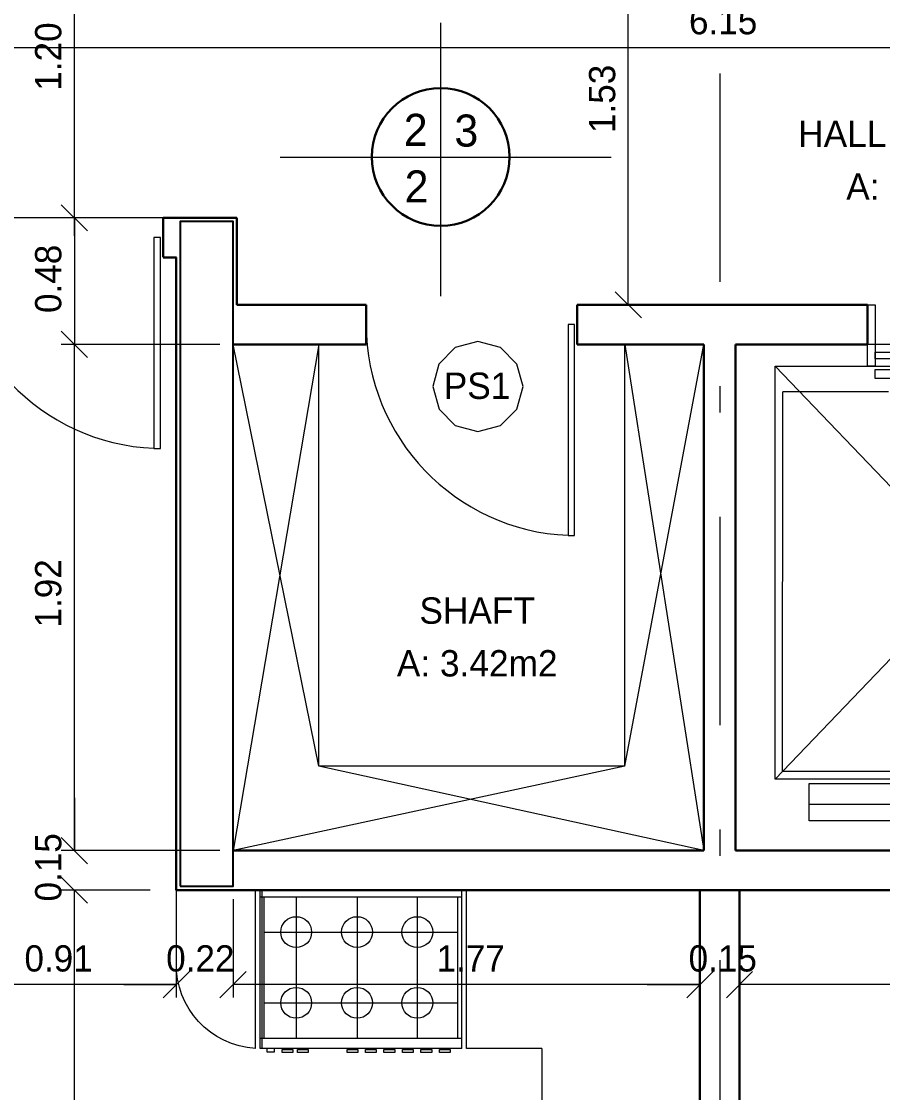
# Model space of a CAD drawing. Header units: metres. Extents: x 3.9 to 63.3, y 8 to 50.1.
# Drawn here: x 27.852 to 31.117, y 18.622 to 22.684 of the extents above; entities that cross this region are included whole.
import ezdxf
from ezdxf.enums import TextEntityAlignment as Align

# ---------------------------------------------------------------- set-up
doc = ezdxf.new("R2010")
doc.units = ezdxf.units.M
doc.header["$MEASUREMENT"] = 0
doc.linetypes.add('DGN Style 4', pattern=[1.582247, 0.790629, -0.395315, 0.000988287, -0.395315])
doc.layers.get('Defpoints').update_dxf_attribs({"lineweight": 0})
for name, color, linetype, lineweight in [('00-EDIFICACOES TÉRREO', 7, 'Continuous', 0), ('CORNIJAS_VAR NA PLANTA PTIPO 1', 7, 'Continuous', 0), ('Level 12', 7, 'Continuous', 0), ('Level 14', 7, 'Continuous', 0), ('Level 3', 7, 'Continuous', 0), ('Level 36', 7, 'Continuous', 0), ('Level 46', 7, 'Continuous', 0), ('Level 7', 7, 'Continuous', 0)]:
    doc.layers.add(name, color=color, linetype=linetype, lineweight=lineweight)
doc.layers.add('6', color=6, linetype='Continuous')
doc.styles.add('Style-INTL_ENGINEERING', font='INTL_ENGINEERING.shx')
doc.dimstyles.get("Standard").update_dxf_attribs({"dimtxt": 0.18, "dimasz": 0.18, "dimexe": 0.18, "dimexo": 0.0625, "dimgap": 0.09, "dimtad": 0, "dimtih": 1, "dimtoh": 1, "dimdec": 4, "dimzin": 1, "dimdsep": 46, "dimtxsty": 'Standard', "dimcen": 0, "dimadec": 0, "dimazin": 0, "dimtfac": 1, "dimtdec": 4, "dimtofl": 0, "dimtmove": 0, "dimatfit": 3, "dimfxl": 0, "dimtolj": 1, "dimtzin": 1, "dimarcsym": 0})

# ---------------------------------------------------------------- blocks, each defined once
blk = doc.blocks.new('*U43')
at = {"layer": 'Level 36', "color": 172, "linetype": 'Continuous', "lineweight": 13}
for p, q in [((-0.3825, 0.308), (0.3825, 0.3081)), ((-0.3825, -0.292), (-0.3825, 0.308)), ((-0.375, -0.2919), (-0.375, 0.308)), ((0.3825, -0.292), (0.3825, 0.3081)), ((-0.3825, 0.283), (0.3825, 0.283)), ((-0.3675, -0.2533), (-0.3675, 0.283)), ((-0.2445, -0.2533), (-0.2445, 0.283)), ((-0.0138, -0.2533), (-0.0138, 0.283)), ((0.2145, -0.2533), (0.2145, 0.283)), ((0.3675, -0.2533), (0.3675, 0.2831)), ((-0.3675, 0.1489), (0.3675, 0.149)), ((-0.3675, -0.1192), (0.3675, -0.1192)), ((-0.3825, -0.2533), (0.3825, -0.2533)), ((0.3825, -0.292), (-0.3825, -0.292)), ((-0.3556, -0.3061), (-0.3556, -0.292)), ((-0.3291, -0.3061), (-0.3556, -0.3061)), ((-0.3291, -0.292), (-0.3291, -0.3061)), ((-0.2995, -0.308), (-0.2995, -0.2957)), ((-0.2995, -0.2957), (-0.2587, -0.2957)), ((-0.2587, -0.308), (-0.2995, -0.308)), ((-0.2587, -0.2957), (-0.2587, -0.308)), ((-0.2409, -0.308), (-0.2409, -0.2957)), ((-0.2409, -0.2957), (-0.2001, -0.2957)), ((-0.2001, -0.308), (-0.2409, -0.308)), ((-0.2001, -0.2957), (-0.2001, -0.308)), ((-0.0531, -0.308), (-0.0531, -0.2957)), ((-0.0531, -0.2957), (-0.0123, -0.2957)), ((-0.0122, -0.308), (-0.0531, -0.308)), ((-0.0123, -0.2957), (-0.0122, -0.308)), ((0.0169, -0.308), (0.0169, -0.2957)), ((0.0169, -0.2957), (0.0577, -0.2957)), ((0.0578, -0.3081), (0.0169, -0.308)), ((0.0577, -0.2957), (0.0578, -0.3081)), ((0.0869, -0.3081), (0.0869, -0.2957)), ((0.0869, -0.2957), (0.1278, -0.2957)), ((0.1277, -0.3081), (0.0869, -0.3081)), ((0.1278, -0.2957), (0.1277, -0.3081)), ((0.1569, -0.308), (0.1569, -0.2957)), ((0.1569, -0.2957), (0.1978, -0.2957)), ((0.1977, -0.308), (0.1569, -0.308)), ((0.1978, -0.2957), (0.1977, -0.308)), ((0.2269, -0.308), (0.2269, -0.2957)), ((0.2269, -0.2957), (0.2678, -0.2957)), ((0.2678, -0.3081), (0.2269, -0.308)), ((0.2678, -0.2957), (0.2678, -0.3081)), ((0.2969, -0.308), (0.2969, -0.2957)), ((0.2969, -0.2957), (0.3378, -0.2957)), ((0.3378, -0.308), (0.2969, -0.308)), ((0.3378, -0.2957), (0.3378, -0.308))]:
    blk.add_line(p, q, dxfattribs=at)
for centre in [(-0.2458, 0.1489), (-0.0151, 0.1489), (0.2132, 0.1489), (-0.2458, -0.1192), (-0.0151, -0.1192), (0.2132, -0.1192)]:
    blk.add_circle(centre, 0.0585, dxfattribs=at)
blk = doc.blocks.new('*U22')
at = {"layer": 'Level 36', "color": 172, "linetype": 'Continuous', "lineweight": 13}
for p, q in [((-2.0598, 1.1903), (-2.0598, 1.4802)), ((-1.7598, 0.8802), (-1.7598, 1.4802)), ((-0.9598, 0.8802), (-0.9598, 1.4802)), ((-0.675, 0.8802), (-0.9598, 0.8802)), ((-0.675, 0.8802), (-0.675, -1))]:
    blk.add_line(p, q, dxfattribs=at)
at = {"layer": 'Level 36', "color": 172, "linetype": 'Continuous', "lineweight": 13, "extrusion": (0, 0, -1)}
blk.add_arc((1.7419, 1.1977), 0.318, 273.2275, 1.3325, dxfattribs=at)
at = {"layer": 'Level 36', "color": 172, "linetype": 'Continuous', "lineweight": 13}
blk.add_blockref('*U43', (-1.3598, 1.1722), dxfattribs=at)
blk = doc.blocks.new('P80D_1')
at = {"layer": 'Level 14', "color": 7, "linetype": 'Continuous', "lineweight": 13}
for p, q in [((0.035, 0.875), (0.01, 0.875)), ((0.01, 0.875), (0.01, 0.075)), ((0.035, 0.075), (0.035, 0.875)), ((0.01, 0.075), (0.035, 0.075))]:
    blk.add_line(p, q, dxfattribs=at)
blk.add_arc((0, 0.0749), 0.8, 0.0001, 87.4926, dxfattribs=at)
at = {"layer": 'Level 7', "color": 7, "linetype": 'Continuous', "lineweight": 30}
for p, q in [((0, 0), (0, 0.15)), ((0.8, 0), (0.8, 0.15))]:
    blk.add_line(p, q, dxfattribs=at)
blk = doc.blocks.new('*D164')
at = {"layer": 'Defpoints', "color": 2, "linetype": 'Continuous', "lineweight": 0}
for p, q in [((27.3738, 22.5357), (27.4733, 22.6352)), ((27.4235, 21.9886), (27.4235, 22.6349)), ((33.625, 22.6352), (33.5255, 22.5357)), ((33.5753, 22.0385), (33.5753, 22.6349)), ((27.4235, 22.5854), (33.5753, 22.5854))]:
    blk.add_line(p, q, dxfattribs=at)
at = {"layer": 'Defpoints'}
for p in [(30.4994, 22.5854), (33.5753, 22.5854), (33.5753, 21.989), (27.4235, 21.9391)]:
    blk.add_point(p, dxfattribs=at)
at = {"layer": 'Defpoints', "color": 2, "linetype": 'Continuous', "lineweight": 0, "style": 'Style-INTL_ENGINEERING'}
blk.add_text('6.15', height=0.0995, dxfattribs=at).set_placement((30.3831, 22.6847), align=Align.MIDDLE_LEFT)
blk = doc.blocks.new('_Oblique')
at = {"color": 0, "linetype": 'ByBlock', "lineweight": -2}
blk.add_line((0.5, 0.5), (-0.5, -0.5), dxfattribs=at)
blk = doc.blocks.new('*D177')
at = {"layer": 'Defpoints', "color": 2, "linetype": 'Continuous', "lineweight": 0}
for p, q in [((30.5745, 19.3397), (30.5745, 17.5752)), ((30.4743, 17.6745), (30.3748, 17.575)), ((30.4245, 17.4486), (30.4245, 17.6742)), ((30.5248, 17.575), (30.6243, 17.6745)), ((30.3816, 17.6247), (30.4245, 17.6247)), ((30.7741, 17.6247), (30.5745, 17.6247))]:
    blk.add_line(p, q, dxfattribs=at)
at = {"layer": 'Defpoints'}
for p in [(30.5745, 19.3892), (30.4996, 17.6247), (30.5745, 17.6247), (30.4245, 17.3991)]:
    blk.add_point(p, dxfattribs=at)
at = {"layer": 'Defpoints', "color": 2, "linetype": 'Continuous', "lineweight": 0, "style": 'Style-INTL_ENGINEERING'}
blk.add_text('0.15', height=0.0995, dxfattribs=at).set_placement((30.3816, 17.724), align=Align.MIDDLE_LEFT)
blk = doc.blocks.new('*D191')
at = {"layer": 'Defpoints', "color": 2, "linetype": 'Continuous', "lineweight": 0}
for p, q in [((28.0032, 19.439), (28.1027, 19.3395)), ((28.34, 19.3892), (28.0035, 19.3892)), ((28.053, 15.409), (28.053, 19.3892)), ((28.1027, 15.3593), (28.0032, 15.4588)), ((27.6241, 15.409), (28.1025, 15.409))]:
    blk.add_line(p, q, dxfattribs=at)
at = {"layer": 'Defpoints'}
for p in [(28.053, 19.3892), (28.3895, 19.3892), (28.053, 17.3991), (27.5746, 15.409)]:
    blk.add_point(p, dxfattribs=at)
at = {"layer": 'Defpoints', "color": 2, "linetype": 'Continuous', "lineweight": 0, "style": 'Style-INTL_ENGINEERING'}
blk.add_text('3.98', height=0.0995, rotation=90, dxfattribs=at).set_placement((27.9537, 17.2569), align=Align.MIDDLE_LEFT)
blk = doc.blocks.new('*D192')
at = {"layer": 'Defpoints', "color": 2, "linetype": 'Continuous', "lineweight": 0}
for p, q in [((28.053, 19.7387), (28.053, 19.5392)), ((28.1027, 19.4895), (28.0032, 19.589)), ((28.605, 19.5392), (28.0035, 19.5392)), ((28.0032, 19.439), (28.1027, 19.3395)), ((28.34, 19.3892), (28.0035, 19.3892)), ((28.053, 19.3463), (28.053, 19.3892))]:
    blk.add_line(p, q, dxfattribs=at)
at = {"layer": 'Defpoints'}
for p in [(28.053, 19.5392), (28.6545, 19.5392), (28.053, 19.4642), (28.3895, 19.3892)]:
    blk.add_point(p, dxfattribs=at)
at = {"layer": 'Defpoints', "color": 2, "linetype": 'Continuous', "lineweight": 0, "style": 'Style-INTL_ENGINEERING'}
blk.add_text('0.15', height=0.0995, rotation=90, dxfattribs=at).set_placement((27.9537, 19.3463), align=Align.MIDDLE_LEFT)
blk = doc.blocks.new('*D193')
at = {"layer": 'Defpoints', "color": 2, "linetype": 'Continuous', "lineweight": 0}
for p, q in [((28.0032, 21.5088), (28.1027, 21.4093)), ((28.605, 21.459), (28.0035, 21.459)), ((28.053, 19.5392), (28.053, 21.459)), ((28.1027, 19.4895), (28.0032, 19.589)), ((28.605, 19.5392), (28.0035, 19.5392))]:
    blk.add_line(p, q, dxfattribs=at)
at = {"layer": 'Defpoints'}
for p in [(28.053, 21.459), (28.6545, 21.459), (28.053, 20.4991), (28.6545, 19.5392)]:
    blk.add_point(p, dxfattribs=at)
at = {"layer": 'Defpoints', "color": 2, "linetype": 'Continuous', "lineweight": 0, "style": 'Style-INTL_ENGINEERING'}
blk.add_text('1.92', height=0.0995, rotation=90, dxfattribs=at).set_placement((27.9537, 20.3852), align=Align.MIDDLE_LEFT)
blk = doc.blocks.new('*D194')
at = {"layer": 'Defpoints', "color": 2, "linetype": 'Continuous', "lineweight": 0}
for p, q in [((28.0032, 21.9888), (28.1027, 21.8893)), ((28.265, 21.939), (28.0035, 21.939)), ((28.053, 21.8702), (28.053, 21.939)), ((28.053, 21.939), (28.053, 21.459)), ((28.1027, 21.4093), (28.0032, 21.5088)), ((28.605, 21.459), (28.0035, 21.459))]:
    blk.add_line(p, q, dxfattribs=at)
at = {"layer": 'Defpoints'}
for p in [(28.053, 21.939), (28.3145, 21.939), (28.053, 21.7241), (28.6545, 21.459)]:
    blk.add_point(p, dxfattribs=at)
at = {"layer": 'Defpoints', "color": 2, "linetype": 'Continuous', "lineweight": 0, "style": 'Style-INTL_ENGINEERING'}
blk.add_text('0.48', height=0.0995, rotation=90, dxfattribs=at).set_placement((27.9537, 21.578), align=Align.MIDDLE_LEFT)
blk = doc.blocks.new('*D195')
at = {"layer": 'Defpoints', "color": 2, "linetype": 'Continuous', "lineweight": 0}
for p, q in [((28.0032, 23.1888), (28.1027, 23.0893)), ((27.473, 23.139), (28.1025, 23.139)), ((28.053, 21.939), (28.053, 23.139)), ((28.1027, 21.8893), (28.0032, 21.9888)), ((28.265, 21.939), (28.0035, 21.939))]:
    blk.add_line(p, q, dxfattribs=at)
at = {"layer": 'Defpoints'}
for p in [(27.4235, 23.139), (28.053, 23.139), (28.053, 22.539), (28.3145, 21.939)]:
    blk.add_point(p, dxfattribs=at)
at = {"layer": 'Defpoints', "color": 2, "linetype": 'Continuous', "lineweight": 0, "style": 'Style-INTL_ENGINEERING'}
blk.add_text('1.20', height=0.0995, rotation=90, dxfattribs=at).set_placement((27.9537, 22.4211), align=Align.MIDDLE_LEFT)
blk = doc.blocks.new('*D267')
at = {"layer": 'Defpoints', "color": 2, "linetype": 'Continuous', "lineweight": 0}
for p, q in [((30.5745, 19.3397), (30.5745, 18.9817)), ((32.3745, 19.3551), (32.3745, 18.9817)), ((30.5248, 18.9814), (30.6243, 19.0809)), ((32.4243, 19.0809), (32.3248, 18.9814)), ((32.3745, 19.0312), (30.5745, 19.0312))]:
    blk.add_line(p, q, dxfattribs=at)
at = {"layer": 'Defpoints'}
for p in [(30.5745, 19.3892), (32.3745, 19.4046), (30.5745, 19.0312), (31.4745, 19.0312)]:
    blk.add_point(p, dxfattribs=at)
at = {"layer": 'Defpoints', "color": 2, "linetype": 'Continuous', "lineweight": 0, "style": 'Style-INTL_ENGINEERING'}
blk.add_text('1.80', height=0.0995, dxfattribs=at).set_placement((31.3566, 19.1304), align=Align.MIDDLE_LEFT)
blk = doc.blocks.new('*D268')
at = {"layer": 'Defpoints', "color": 2, "linetype": 'Continuous', "lineweight": 0}
for p, q in [((30.4245, 19.3397), (30.4245, 18.9817)), ((30.5745, 19.3397), (30.5745, 18.9817)), ((30.4743, 19.0809), (30.3748, 18.9814)), ((30.5248, 18.9814), (30.6243, 19.0809)), ((30.2251, 19.0312), (30.4245, 19.0312)), ((30.6175, 19.0312), (30.5745, 19.0312))]:
    blk.add_line(p, q, dxfattribs=at)
at = {"layer": 'Defpoints'}
for p in [(30.4245, 19.3892), (30.5745, 19.3892), (30.4245, 19.0312), (30.4996, 19.0312)]:
    blk.add_point(p, dxfattribs=at)
at = {"layer": 'Defpoints', "color": 2, "linetype": 'Continuous', "lineweight": 0, "style": 'Style-INTL_ENGINEERING'}
blk.add_text('0.15', height=0.0995, dxfattribs=at).set_placement((30.3816, 19.1304), align=Align.MIDDLE_LEFT)
blk = doc.blocks.new('*D269')
at = {"layer": 'Defpoints', "color": 2, "linetype": 'Continuous', "lineweight": 0}
for p, q in [((28.6545, 19.3551), (28.6545, 18.9817)), ((30.4245, 19.3397), (30.4245, 18.9817)), ((28.6048, 18.9814), (28.7043, 19.0809)), ((30.4743, 19.0809), (30.3748, 18.9814)), ((30.4245, 19.0312), (28.6545, 19.0312))]:
    blk.add_line(p, q, dxfattribs=at)
at = {"layer": 'Defpoints'}
for p in [(28.6545, 19.4046), (30.4245, 19.3892), (28.6545, 19.0312), (29.5395, 19.0312)]:
    blk.add_point(p, dxfattribs=at)
at = {"layer": 'Defpoints', "color": 2, "linetype": 'Continuous', "lineweight": 0, "style": 'Style-INTL_ENGINEERING'}
blk.add_text('1.77', height=0.0995, dxfattribs=at).set_placement((29.4259, 19.1304), align=Align.MIDDLE_LEFT)
blk = doc.blocks.new('*D270')
at = {"layer": 'Defpoints', "color": 2, "linetype": 'Continuous', "lineweight": 0}
for p, q in [((28.4395, 19.3397), (28.4395, 18.9817)), ((28.6545, 19.3551), (28.6545, 18.9817)), ((28.4893, 19.0809), (28.3898, 18.9814)), ((28.6048, 18.9814), (28.7043, 19.0809)), ((28.24, 19.0312), (28.4395, 19.0312)), ((28.854, 19.0312), (28.6545, 19.0312))]:
    blk.add_line(p, q, dxfattribs=at)
at = {"layer": 'Defpoints'}
for p in [(28.4395, 19.3892), (28.6545, 19.4046), (28.4395, 19.0312), (28.547, 19.0312)]:
    blk.add_point(p, dxfattribs=at)
at = {"layer": 'Defpoints', "color": 2, "linetype": 'Continuous', "lineweight": 0, "style": 'Style-INTL_ENGINEERING'}
blk.add_text('0.22', height=0.0995, dxfattribs=at).set_placement((28.4009, 19.1304), align=Align.MIDDLE_LEFT)
blk = doc.blocks.new('*D271')
at = {"layer": 'Defpoints', "color": 2, "linetype": 'Continuous', "lineweight": 0}
for p, q in [((28.4395, 19.3397), (28.4395, 18.9817)), ((27.5246, 19.3095), (27.5246, 18.9817)), ((27.4748, 18.9814), (27.5743, 19.0809)), ((28.4893, 19.0809), (28.3898, 18.9814)), ((28.4395, 19.0312), (27.5246, 19.0312))]:
    blk.add_line(p, q, dxfattribs=at)
at = {"layer": 'Defpoints'}
for p in [(28.4395, 19.3892), (27.5246, 19.359), (27.5246, 19.0312), (27.982, 19.0312)]:
    blk.add_point(p, dxfattribs=at)
at = {"layer": 'Defpoints', "color": 2, "linetype": 'Continuous', "lineweight": 0, "style": 'Style-INTL_ENGINEERING'}
blk.add_text('0.91', height=0.0995, dxfattribs=at).set_placement((27.8637, 19.1304), align=Align.MIDDLE_LEFT)
blk = doc.blocks.new('*D317')
at = {"layer": 'Defpoints', "color": 2, "linetype": 'Continuous', "lineweight": 0}
for p, q in [((30.1032, 23.1888), (30.2027, 23.0893)), ((29.6115, 23.139), (30.2024, 23.139)), ((30.1529, 21.609), (30.1529, 23.139)), ((30.2027, 21.5593), (30.1032, 21.6588)), ((30.4601, 21.609), (30.1034, 21.609))]:
    blk.add_line(p, q, dxfattribs=at)
at = {"layer": 'Defpoints'}
for p in [(29.562, 23.139), (30.1529, 23.139), (30.1529, 22.374), (30.5096, 21.609)]:
    blk.add_point(p, dxfattribs=at)
at = {"layer": 'Defpoints', "color": 2, "linetype": 'Continuous', "lineweight": 0, "style": 'Style-INTL_ENGINEERING'}
blk.add_text('1.53', height=0.0995, rotation=90, dxfattribs=at).set_placement((30.0537, 22.2604), align=Align.MIDDLE_LEFT)
blk = doc.blocks.new('INDESP_1')
at = {"layer": 'Level 3', "color": 131, "linetype": 'Continuous', "lineweight": 0}
for p, q in [((0.01506, -0.01302), (0.01507, 0.01257)), ((0.00001, 0), (0.03099, 0))]:
    blk.add_line(p, q, dxfattribs=at)
at = {"layer": 'Level 3', "color": 131, "linetype": 'Continuous', "lineweight": 13}
blk.add_line((0.0221, 0), (0.02213, 0.00002), dxfattribs=at)
at = {"layer": 'Level 3', "color": 131, "linetype": 'Continuous', "lineweight": 30}
blk.add_circle((0.01505, 0.00001), 0.00645, dxfattribs=at)
at = {"layer": 'Level 3', "color": 131, "linetype": 'Continuous', "lineweight": 30, "style": 'Style-INTL_ENGINEERING'}
for s, p in [('2', (0.01159, 0.00105)), ('3', (0.01633, 0.00098)), ('2', (0.01167, -0.00425))]:
    blk.add_text(s, height=0.003, rotation=0, dxfattribs=at).set_placement(p)
blk = doc.blocks.new('*U351')
at = {"layer": '00-EDIFICACOES TÉRREO', "color": 4, "linetype": 'Continuous', "lineweight": 0, "flags": 128}
blk.add_lwpolyline([(0.003424, 0.000005), (0.002945, 0.001718), (0.001718, 0.002961), (0.000001, 0.003416), (-0.001712, 0.002959), (-0.00296, 0.001719), (-0.003415, 0.000002), (-0.002936, -0.001711), (-0.001723, -0.00295), (-0.000005, -0.003405), (0.001726, -0.002939), (0.002946, -0.001713)], close=True, dxfattribs=at)
at = {"layer": '00-EDIFICACOES TÉRREO', "color": 4, "linetype": 'Continuous', "lineweight": 0, "style": 'Style-INTL_ENGINEERING'}
blk.add_text('PS1', height=0.0019994, rotation=359.99988, dxfattribs=at).set_placement((-0.00259, -0.00093))
blk = doc.blocks.new('ELEV1')
at = {"color": 7, "linetype": 'Continuous', "lineweight": 30}
for p, q in [((-0.4, 0), (-0.4, 0.15)), ((0.4, 0), (0.4, 0.15))]:
    blk.add_line(p, q, dxfattribs=at)
at = {"color": 7, "linetype": 'Continuous', "lineweight": 0}
blk.add_line((-0.4, 0), (0.4, 0), dxfattribs=at)
at = {"color": 120, "linetype": 'Continuous', "lineweight": 0}
for p, q in [((-0.37, -0.03), (-0.37, -0.055)), ((0.37, -0.03), (-0.37, -0.03)), ((0, -0.03), (0, -0.055)), ((0.37, -0.055), (0.37, -0.03)), ((-0.37, -0.055), (0.37, -0.055)), ((0.75, -1.6489), (-0.75, -0.0827)), ((0.75, -0.0827), (-0.75, -1.6489)), ((-0.37, -0.095), (-0.37, -0.13)), ((0.37, -0.095), (-0.37, -0.095)), ((0, -0.095), (0, -0.13)), ((0.37, -0.13), (0.37, -0.095)), ((-0.37, -0.13), (0.37, -0.13)), ((-0.7213, -0.18), (-0.7213, -1.6202)), ((-0.7213, -0.18), (-0.32, -0.18)), ((0.32, -0.18), (0.7213, -0.18)), ((0.7213, -1.6202), (0.7213, -0.18)), ((-0.7213, -1.6202), (0.7213, -1.6202)), ((-0.5212, -1.8076), (-0.5213, -1.7452)), ((0.6213, -1.8076), (0.6213, -1.7451)), ((-0.5212, -1.8076), (0.6213, -1.8076))]:
    blk.add_line(p, q, dxfattribs=at)
at = {"color": 120, "linetype": 'Continuous', "lineweight": 0, "flags": 128}
for points in [[(-0.37, -0.0827), (-0.4, -0.0827), (-0.4, 0.15), (-0.37, 0.15)], [(0.37, -0.0826), (0.4, -0.0826), (0.4, 0.15), (0.37, 0.15)], [(-0.75, -1.6489), (0.75, -1.6489), (0.75, -0.0827), (-0.75, -0.0827)], [(-0.5213, -1.7452), (0.6213, -1.7451), (0.6212, -1.6651), (-0.5212, -1.6652)]]:
    blk.add_lwpolyline(points, close=True, dxfattribs=at)
blk = doc.blocks.new('P80D_1_1')
at = {"color": 7, "linetype": 'Continuous', "lineweight": 13}
for p, q in [((0.035, 0.875), (0.01, 0.875)), ((0.01, 0.875), (0.01, 0.075)), ((0.035, 0.075), (0.035, 0.875)), ((0.01, 0.075), (0.035, 0.075))]:
    blk.add_line(p, q, dxfattribs=at)
at = {"color": 7, "linetype": 'Continuous', "lineweight": 30}
for p, q in [((0, 0), (0, 0.15)), ((0.8, 0), (0.8, 0.15))]:
    blk.add_line(p, q, dxfattribs=at)
at = {"color": 7, "linetype": 'Continuous', "lineweight": 13}
blk.add_arc((0, 0.0749), 0.8, 0.0001, 87.4926, dxfattribs=at)

msp = doc.modelspace()

# ---------------------------------------------------------------- linework, layer by layer
at = {"layer": '6', "linetype": 'Continuous'}
msp.add_lwpolyline([(28.4545, 19.4046), (28.6545, 19.4046), (28.6545, 21.9246), (28.4545, 21.9246), (28.4545, 19.4046)], dxfattribs=at)
at = {"layer": 'CORNIJAS_VAR NA PLANTA PTIPO 1', "color": 7, "linetype": 'Continuous', "lineweight": 0}
msp.add_line((28.3897, 21.939), (27.5897, 21.9391), dxfattribs=at)
at = {"layer": 'CORNIJAS_VAR NA PLANTA PTIPO 1', "color": 7, "linetype": 'Continuous', "lineweight": 30}
for p, q in [((28.4395, 21.939), (28.3897, 21.939)), ((28.4397, 21.789), (28.3897, 21.789)), ((30.4245, 19.3892), (30.4245, 15.409)), ((30.5745, 19.3892), (30.5745, 15.409))]:
    msp.add_line(p, q, dxfattribs=at)
at = {"layer": 'Defpoints', "color": 3, "linetype": 'DGN Style 4', "lineweight": 0}
msp.add_line((30.4996, 27.5301), (30.4996, 11.4338), dxfattribs=at)
at = {"layer": 'Level 46', "color": 7, "linetype": 'Continuous', "lineweight": 30}
for p, q in [((28.4395, 21.939), (28.6695, 21.939)), ((28.6695, 21.939), (28.6695, 21.609)), ((28.4395, 19.3892), (28.4395, 21.789)), ((29.1595, 21.609), (28.6695, 21.609)), ((29.9596, 21.609), (31.0596, 21.609)), ((29.1596, 21.459), (28.6545, 21.459)), ((29.9596, 21.459), (30.4396, 21.459)), ((30.4396, 19.5392), (30.4396, 21.459)), ((30.5596, 19.5392), (30.5596, 21.459)), ((30.5596, 21.459), (31.0596, 21.459)), ((30.4396, 19.5392), (28.6545, 19.5392)), ((32.3745, 19.5392), (30.5596, 19.5392)), ((32.5895, 19.3892), (28.4395, 19.3892))]:
    msp.add_line(p, q, dxfattribs=at)
at = {"layer": 'Level 46', "color": 7, "linetype": 'Continuous', "lineweight": 0}
for p, q in [((28.9796, 19.859), (28.6545, 21.459)), ((28.9796, 21.459), (28.6545, 19.5392)), ((30.1396, 19.859), (30.4396, 21.459)), ((30.1396, 21.459), (30.4396, 19.5392)), ((30.1396, 19.859), (28.6545, 19.5392)), ((30.4396, 19.5392), (28.9796, 19.859)), ((30.1396, 19.859), (28.9796, 19.859))]:
    msp.add_line(p, q, dxfattribs=at)
at = {"layer": 'Level 46', "color": 7, "linetype": 'Continuous', "lineweight": 13}
for p, q in [((28.9796, 19.859), (28.9796, 21.459)), ((30.1396, 19.859), (30.1396, 21.459))]:
    msp.add_line(p, q, dxfattribs=at)

# ---------------------------------------------------------------- block references
at = {"layer": '00-EDIFICACOES TÉRREO', "color": 4, "linetype": 'Continuous', "lineweight": 0, "xscale": 50.00000000487893, "yscale": 50.00000000487893, "zscale": 50.00000000487893, "rotation": 0.0008004141529982}
msp.add_blockref('*U351', (29.5828, 21.2986), dxfattribs=at)
at = {"layer": 'Level 3', "color": 131, "linetype": 'Continuous', "lineweight": 30, "xscale": 40.50002794240174, "yscale": 40.50002794240174, "zscale": 40.50002794240174, "rotation": 0.0006587766262007}
msp.add_blockref('INDESP_1', (28.8324, 22.1694), dxfattribs=at)
at = {"layer": 'Level 36', "color": 172, "linetype": 'Continuous', "lineweight": 13}
msp.add_blockref('*U22', (30.4996, 17.909), dxfattribs=at)
at = {"layer": 'Level 46', "color": 7, "linetype": 'Continuous', "lineweight": 30, "xscale": 1.000000000010841, "yscale": 1.000000000010841, "rotation": 179.9997331952823}
msp.add_blockref('P80D_1_1', (29.9596, 21.609), dxfattribs=at)
at = {"layer": 'Level 46', "color": 120, "linetype": 'Continuous', "lineweight": 0, "xscale": 1.000000000097578, "yscale": -1.000000000097578, "rotation": 179.999199585847}
msp.add_blockref('ELEV1', (31.4596, 21.4591), dxfattribs=at)
at = {"layer": 'Level 7', "color": 7, "linetype": 'Continuous', "lineweight": 30, "xscale": 1.000000000010841, "yscale": 1.000000000010841, "rotation": 179.9997331952823}
msp.add_blockref('P80D_1', (28.3897, 21.9391), dxfattribs=at)

# ---------------------------------------------------------------- texts
at = {"layer": 'Level 12', "color": 2, "linetype": 'Continuous', "lineweight": 13, "attachment_point": 5, "line_spacing_factor": 1.200006, "style": 'Style-INTL_ENGINEERING'}
for s, insert, char_height in [('HALL SERVIÇO\\PA: 8.47m2\\P', (31.2839, 22.1566), 0.099999), ('SHAFT\\PA: 3.42m2\\P', (29.5802, 20.3488), 0.1)]:
    msp.add_mtext(s, dxfattribs=dict(at, insert=insert, char_height=char_height))

# ---------------------------------------------------------------- dimensions: what is measured, and where the dimension line sits
at = {"layer": 'Defpoints', "color": 2, "linetype": 'Continuous', "lineweight": 0}
for base, p1, p2, angle, override, picture, middle in [((28.053, 23.139), (28.3145, 21.939), (27.4235, 23.139), 90, {"dimtxt": 0.0995, "dimasz": 0.0995, "dimexe": 0.0495, "dimexo": 0.0495, "dimgap": 0.0495, "dimtad": 1, "dimtih": 0, "dimtoh": 0, "dimdec": 2, "dimzin": 3, "dimtxsty": 'Style-INTL_ENGINEERING', "dimblk": 'Oblique', "dimclre": 2, "dimtdec": 2, "dimatfit": 1, "dimfrac": 2, "dimtolj": 0, "dimtzin": 3, "dimlwe": 0}, '*D195', (28.053, 22.539)), ((30.1529, 23.139), (30.5096, 21.609), (29.562, 23.139), 90, {"dimtxt": 0.0995, "dimasz": 0.0995, "dimexe": 0.0495, "dimexo": 0.0495, "dimgap": 0.0495, "dimtad": 1, "dimtih": 0, "dimtoh": 0, "dimdec": 2, "dimzin": 3, "dimtxsty": 'Style-INTL_ENGINEERING', "dimblk": 'Oblique', "dimclre": 2, "dimtdec": 2, "dimatfit": 1, "dimtolj": 0, "dimtzin": 3, "dimlwe": 0}, '*D317', (30.1529, 22.374)), ((28.053, 21.459), (28.6545, 19.5392), (28.6545, 21.459), 90, {"dimtxt": 0.0995, "dimasz": 0.0995, "dimexe": 0.0495, "dimexo": 0.0495, "dimgap": 0.0495, "dimtad": 1, "dimtih": 0, "dimtoh": 0, "dimdec": 2, "dimzin": 3, "dimtxsty": 'Style-INTL_ENGINEERING', "dimblk": 'Oblique', "dimclre": 2, "dimtdec": 2, "dimatfit": 1, "dimfrac": 2, "dimtolj": 0, "dimtzin": 3, "dimlwe": 0}, '*D193', (28.053, 20.4991)), ((28.053, 19.3892), (27.5746, 15.409), (28.3895, 19.3892), 90, {"dimtxt": 0.0995, "dimasz": 0.0995, "dimexe": 0.0495, "dimexo": 0.0495, "dimgap": 0.0495, "dimtad": 1, "dimtih": 0, "dimtoh": 0, "dimdec": 2, "dimzin": 3, "dimtxsty": 'Style-INTL_ENGINEERING', "dimblk": 'Oblique', "dimclre": 2, "dimtdec": 2, "dimatfit": 1, "dimfrac": 2, "dimtolj": 0, "dimtzin": 3, "dimlwe": 0}, '*D191', (28.053, 17.3991)), ((27.5246, 19.0312), (28.4395, 19.3892), (27.5246, 19.359), 180, {"dimtxt": 0.0995, "dimasz": 0.0995, "dimexe": 0.0495, "dimexo": 0.0495, "dimgap": 0.0495, "dimtad": 1, "dimtih": 0, "dimtoh": 0, "dimdec": 2, "dimzin": 3, "dimtxsty": 'Style-INTL_ENGINEERING', "dimblk": 'Oblique', "dimclre": 2, "dimtdec": 2, "dimatfit": 1, "dimtolj": 0, "dimtzin": 3, "dimlwe": 0}, '*D271', (27.982, 19.0312)), ((28.439525894, 19.03119), (28.654525894, 19.4046296026), (28.439525894, 19.3892441148), 180, {"dimtxt": 0.0995, "dimasz": 0.0995, "dimexe": 0.0495, "dimexo": 0.0495, "dimgap": 0.0495, "dimtad": 1, "dimtih": 0, "dimtoh": 0, "dimdec": 2, "dimzin": 3, "dimtxsty": 'Style-INTL_ENGINEERING', "dimblk": 'Oblique', "dimclre": 2, "dimtdec": 2, "dimatfit": 1, "dimtolj": 0, "dimtzin": 3, "dimlwe": 0}, '*D270', (28.547025894, 19.03119)), ((28.6545, 19.0312), (30.4245, 19.3892), (28.6545, 19.4046), 180, {"dimtxt": 0.0995, "dimasz": 0.0995, "dimexe": 0.0495, "dimexo": 0.0495, "dimgap": 0.0495, "dimtad": 1, "dimtih": 0, "dimtoh": 0, "dimdec": 2, "dimzin": 3, "dimtxsty": 'Style-INTL_ENGINEERING', "dimblk": 'Oblique', "dimclre": 2, "dimtdec": 2, "dimatfit": 1, "dimtolj": 0, "dimtzin": 3, "dimlwe": 0}, '*D269', (29.5395, 19.0312)), ((30.5745, 19.0312), (32.3745, 19.4046), (30.5745, 19.3892), 180, {"dimtxt": 0.0995, "dimasz": 0.0995, "dimexe": 0.0495, "dimexo": 0.0495, "dimgap": 0.0495, "dimtad": 1, "dimtih": 0, "dimtoh": 0, "dimdec": 2, "dimzin": 3, "dimtxsty": 'Style-INTL_ENGINEERING', "dimblk": 'Oblique', "dimclre": 2, "dimtdec": 2, "dimatfit": 1, "dimtolj": 0, "dimtzin": 3, "dimlwe": 0}, '*D267', (31.4745, 19.0312))]:
    dim = msp.add_linear_dim(base=base, p1=p1, p2=p2, angle=angle, dimstyle='Standard', override=override, dxfattribs=at)
    dim.commit()
    dim.dimension.update_dxf_attribs({"geometry": picture, "text_midpoint": middle})
dim = msp.add_linear_dim(base=(33.5753, 22.5854), p1=(27.4235, 21.9391), p2=(33.5753, 21.989), dimstyle='Standard', override={"dimtxt": 0.0995, "dimasz": 0.0995, "dimexe": 0.0495, "dimexo": 0.0495, "dimgap": 0.0495, "dimtad": 1, "dimtih": 0, "dimtoh": 0, "dimdec": 2, "dimzin": 3, "dimtxsty": 'Style-INTL_ENGINEERING', "dimblk": 'Oblique', "dimclre": 2, "dimtdec": 2, "dimatfit": 1, "dimfrac": 2, "dimtolj": 0, "dimtzin": 3, "dimlwe": 0}, dxfattribs=at)
dim.commit()
dim.dimension.update_dxf_attribs({"geometry": '*D164', "text_midpoint": (30.4994, 22.5854)})
for base, p1, p2, angle, override, picture, middle in [((28.053, 21.939), (28.6545, 21.459), (28.3145, 21.939), 90, {"dimtxt": 0.0995, "dimasz": 0.0995, "dimexe": 0.0495, "dimexo": 0.0495, "dimgap": 0.0495, "dimtad": 1, "dimtih": 0, "dimtoh": 0, "dimdec": 2, "dimzin": 3, "dimtxsty": 'Style-INTL_ENGINEERING', "dimblk": 'Oblique', "dimclre": 2, "dimtdec": 2, "dimatfit": 1, "dimfrac": 2, "dimtolj": 0, "dimtzin": 3, "dimlwe": 0}, '*D194', (28.053, 21.7241)), ((28.053, 19.5392), (28.3895, 19.3892), (28.6545, 19.5392), 90, {"dimtxt": 0.0995, "dimasz": 0.0995, "dimexe": 0.0495, "dimexo": 0.0495, "dimgap": 0.0495, "dimtad": 1, "dimtih": 0, "dimtoh": 0, "dimdec": 2, "dimzin": 3, "dimtxsty": 'Style-INTL_ENGINEERING', "dimblk": 'Oblique', "dimclre": 2, "dimtdec": 2, "dimatfit": 1, "dimfrac": 2, "dimtolj": 0, "dimtzin": 3, "dimlwe": 0}, '*D192', (28.053, 19.4642)), ((30.4245, 19.0312), (30.5745, 19.3892), (30.4245, 19.3892), 180, {"dimtxt": 0.0995, "dimasz": 0.0995, "dimexe": 0.0495, "dimexo": 0.0495, "dimgap": 0.0495, "dimtad": 1, "dimtih": 0, "dimtoh": 0, "dimdec": 2, "dimzin": 3, "dimtxsty": 'Style-INTL_ENGINEERING', "dimblk": 'Oblique', "dimclre": 2, "dimtdec": 2, "dimatfit": 1, "dimtolj": 0, "dimtzin": 3, "dimlwe": 0}, '*D268', (30.4996, 19.0312))]:
    dim = msp.add_linear_dim(base=base, p1=p1, p2=p2, angle=angle, dimstyle='Standard', override=override, dxfattribs=at)
    dim.commit()
    dim.dimension.update_dxf_attribs({"geometry": picture, "text_midpoint": middle, "dimtype": 160})
dim = msp.add_linear_dim(base=(30.5745, 17.6247), p1=(30.4245, 17.3991), p2=(30.5745, 19.3892), dimstyle='Standard', override={"dimtxt": 0.0995, "dimasz": 0.0995, "dimexe": 0.0495, "dimexo": 0.0495, "dimgap": 0.0495, "dimtad": 1, "dimtih": 0, "dimtoh": 0, "dimdec": 2, "dimzin": 3, "dimtxsty": 'Style-INTL_ENGINEERING', "dimblk": 'Oblique', "dimclre": 2, "dimtdec": 2, "dimatfit": 1, "dimtolj": 0, "dimtzin": 3, "dimlwe": 0}, dxfattribs=at)
dim.commit()
dim.dimension.update_dxf_attribs({"geometry": '*D177', "text_midpoint": (30.4996, 17.6247), "dimtype": 160})

doc.saveas('drawing.dxf')
